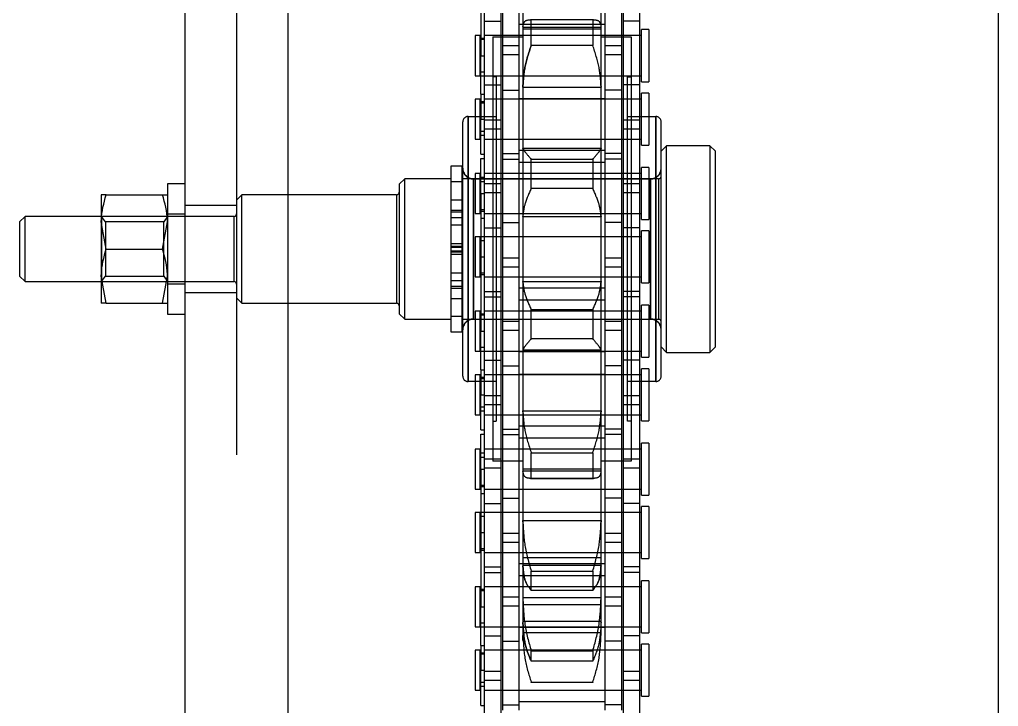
# Model space of a CAD drawing. Header units: metres. Extents: x 0 to 63075, y 0 to 44550.
# Drawn here: x 13879.5 to 13969.7, y 30143.2 to 30206.5 of the extents above; entities that cross this region are included whole.
import ezdxf

# ---------------------------------------------------------------- set-up
doc = ezdxf.new("R2010")
doc.units = ezdxf.units.M
doc.header["$LTSCALE"] = 75
doc.linetypes.add('HIDDEN2', pattern=[4.7625, 3.175, -1.5875])
for name, color, linetype in [('SDM', 7, 'Continuous'), ('SL4', 4, 'Continuous'), ('ST1', 7, 'HIDDEN2')]:
    doc.layers.add(name, color=color, linetype=linetype)

# ---------------------------------------------------------------- blocks, each defined once
blk = doc.blocks.new('A$Cb6dca9d5')
at = {"layer": 'SL4'}
for p, q in [((48.235, 3664.713), (48.235, 2339.738)), ((57.76, 2339.738), (57.76, 3664.713)), ((123.235, 2339.738), (123.235, 3664.713)), ((48.235, 3451.555), (46.635, 3451.555)), ((46.635, 3451.555), (46.635, 3439.555)), ((40.535, 3450.555), (40.535, 3448.055)), ((40.982, 3450.555), (46.188, 3450.555)), ((33.5, 3448.555), (33, 3448.055)), ((33, 3448.055), (33, 3443.055)), ((40.535, 3448.555), (33.5, 3448.555)), ((33.5, 3442.555), (33.5, 3448.555)), ((40.535, 3448.055), (40.535, 3443.055)), ((40.982, 3445.555), (40.535, 3448.055)), ((46.188, 3445.555), (46.635, 3448.055)), ((40.982, 3445.555), (46.188, 3445.555)), ((33, 3443.055), (33.5, 3442.555)), ((33.5, 3442.555), (40.535, 3442.555)), ((40.982, 3440.555), (40.535, 3443.055)), ((40.535, 3443.055), (40.535, 3440.555)), ((46.188, 3440.555), (46.635, 3443.055)), ((40.982, 3440.555), (46.188, 3440.555)), ((46.635, 3439.555), (48.235, 3439.555))]:
    blk.add_line(p, q, dxfattribs=at)
for points, knots in [([(40.535, 3448.055), (40.535, 3448.114), (40.542, 3448.958), (40.77, 3449.786), (40.982, 3450.555)], [0, 0, 0, 0, 0.070201, 1, 1, 1, 1]), ([(40.982, 3450.555), (40.914, 3450.555), (40.652, 3450.555), (40.585, 3450.555), (40.535, 3450.555)], [0, 0, 0, 0, 0.257551, 1, 1, 1, 1]), ([(46.635, 3448.055), (46.635, 3448.114), (46.628, 3448.958), (46.4, 3449.786), (46.188, 3450.555)], [0, 0, 0, 0, 0.070201, 1, 1, 1, 1]), ([(46.188, 3450.555), (46.256, 3450.555), (46.518, 3450.555), (46.585, 3450.555), (46.635, 3450.555)], [0, 0, 0, 0, 0.257551, 1, 1, 1, 1]), ([(40.535, 3443.055), (40.535, 3443.114), (40.542, 3443.958), (40.77, 3444.786), (40.982, 3445.555)], [0, 0, 0, 0, 0.0702006, 1, 1, 1, 1]), ([(46.635, 3443.055), (46.635, 3443.114), (46.628, 3443.958), (46.4, 3444.786), (46.188, 3445.555)], [0, 0, 0, 0, 0.0702006, 1, 1, 1, 1]), ([(40.982, 3440.555), (40.914, 3440.555), (40.652, 3440.555), (40.585, 3440.555), (40.535, 3440.555)], [0, 0, 0, 0, 0.257551, 1, 1, 1, 1]), ([(46.188, 3440.555), (46.256, 3440.555), (46.518, 3440.555), (46.585, 3440.555), (46.635, 3440.555)], [0, 0, 0, 0, 0.257551, 1, 1, 1, 1])]:
    blk.add_open_spline(points, degree=3, knots=knots, dxfattribs=at)
at = {"layer": 'ST1'}
for p, q in [((52.998, 3664.713), (52.998, 2339.738)), ((57.76, 2339.738), (57.76, 3664.713)), ((75.511, 3476.075), (75.511, 3463.375)), ((75.843, 3472.9), (75.843, 3466.55)), ((77.363, 3472.9), (77.363, 3466.55)), ((88.637, 3472.9), (88.637, 3466.55)), ((90.157, 3472.9), (90.157, 3466.55)), ((79.395, 3470.574), (79.395, 3466.029)), ((86.605, 3466.029), (86.605, 3470.574)), ((77.515, 3469.295), (77.515, 3460.2)), ((79.035, 3469.295), (79.035, 3460.2)), ((86.965, 3469.295), (86.965, 3460.2)), ((88.485, 3469.295), (88.485, 3460.2)), ((75.843, 3466.55), (77.363, 3466.55)), ((75.843, 3466.55), (75.843, 3457.455)), ((77.363, 3466.55), (77.363, 3457.455)), ((79.035, 3466.267), (86.965, 3466.267)), ((79.395, 3466.029), (79.395, 3460.547)), ((79.395, 3465.991), (86.605, 3465.991)), ((80.157, 3464.325), (80.157, 3466.701)), ((80.157, 3466.701), (85.843, 3466.701)), ((85.843, 3466.701), (85.843, 3464.325)), ((86.605, 3460.547), (86.605, 3466.029)), ((90.157, 3466.55), (88.637, 3466.55)), ((88.637, 3466.55), (88.637, 3457.455)), ((90.157, 3466.55), (90.157, 3457.455)), ((75, 3465.22), (75, 3461.53)), ((75.474, 3465.22), (75, 3465.22)), ((75.474, 3461.53), (75.474, 3465.22)), ((77.363, 3465.22), (75.843, 3465.22)), ((90.342, 3465.22), (75.843, 3465.22)), ((76.625, 3465.099), (76.625, 3426.011)), ((76.625, 3465.099), (79.395, 3465.099)), ((79.035, 3465.22), (77.515, 3465.22)), ((86.965, 3465.22), (79.035, 3465.22)), ((79.395, 3465.841), (86.605, 3465.841)), ((86.605, 3465.099), (89.375, 3465.099)), ((88.485, 3465.22), (86.965, 3465.22)), ((90.157, 3465.22), (88.637, 3465.22)), ((89.375, 3465.099), (89.375, 3426.011)), ((90.342, 3460.977), (90.342, 3465.774)), ((91, 3465.774), (90.342, 3465.774)), ((91, 3465.774), (91, 3460.977)), ((75.843, 3464.851), (75.474, 3464.851)), ((75.511, 3464.994), (75.843, 3464.994)), ((77.515, 3464.307), (79.035, 3464.307)), ((85.843, 3464.325), (80.157, 3464.325)), ((86.965, 3464.307), (88.485, 3464.307)), ((75.511, 3463.375), (75.843, 3463.375)), ((75.511, 3459.823), (75.511, 3463.375)), ((79.035, 3463.447), (77.515, 3463.447)), ((88.485, 3463.447), (86.965, 3463.447)), ((75, 3461.53), (75.474, 3461.53)), ((75.474, 3461.899), (75.843, 3461.899)), ((75.511, 3461.53), (77.363, 3461.53)), ((75.843, 3461.53), (90.342, 3461.53)), ((76.944, 3461.435), (76.625, 3461.435)), ((76.944, 3461.435), (76.944, 3429.676)), ((77.515, 3461.53), (79.035, 3461.53)), ((79.035, 3461.53), (86.965, 3461.53)), ((86.965, 3461.487), (79.035, 3461.487)), ((86.965, 3461.53), (88.485, 3461.53)), ((88.637, 3461.53), (90.157, 3461.53)), ((89.056, 3461.435), (89.375, 3461.435)), ((89.056, 3429.676), (89.056, 3461.435)), ((75.843, 3460.702), (77.363, 3460.702)), ((79.395, 3460.547), (79.395, 3460.459)), ((79.395, 3460.459), (79.395, 3460.547)), ((86.605, 3460.459), (86.605, 3460.547)), ((86.605, 3460.547), (86.605, 3460.459)), ((90.157, 3460.702), (88.637, 3460.702)), ((90.342, 3460.977), (91, 3460.977)), ((75.511, 3459.823), (75.511, 3457.527)), ((75.511, 3459.823), (75.843, 3459.823)), ((77.515, 3460.2), (79.035, 3460.2)), ((77.515, 3460.2), (77.515, 3453.85)), ((79.035, 3460.2), (79.035, 3453.85)), ((79.395, 3460.459), (86.605, 3460.459)), ((79.395, 3460.459), (79.395, 3454.837)), ((86.605, 3454.837), (86.605, 3460.459)), ((88.485, 3460.2), (86.965, 3460.2)), ((86.965, 3460.2), (86.965, 3453.85)), ((88.485, 3460.2), (88.485, 3453.85)), ((90.342, 3455.129), (90.342, 3459.926)), ((91, 3459.926), (90.342, 3459.926)), ((91, 3459.926), (91, 3455.129)), ((75, 3459.372), (75, 3455.682)), ((75.474, 3459.372), (75, 3459.372)), ((75.474, 3455.682), (75.474, 3459.372)), ((75.843, 3459.003), (75.474, 3459.003)), ((75.511, 3459.146), (75.843, 3459.146)), ((77.363, 3459.372), (75.843, 3459.372)), ((90.342, 3459.372), (75.843, 3459.372)), ((79.035, 3459.372), (77.515, 3459.372)), ((79.035, 3459.415), (86.965, 3459.415)), ((86.965, 3459.372), (79.035, 3459.372)), ((88.485, 3459.372), (86.965, 3459.372)), ((90.157, 3459.372), (88.637, 3459.372)), ((73.855, 3433.829), (73.855, 3457.281)), ((74.344, 3433.34), (74.344, 3457.77)), ((74.344, 3457.77), (76.944, 3457.77)), ((74.344, 3457.77), (74.344, 3433.34)), ((75.511, 3457.527), (75.843, 3457.527)), ((75.511, 3454.296), (75.511, 3457.527)), ((75.843, 3457.455), (75.843, 3456.595)), ((75.843, 3457.455), (77.363, 3457.455)), ((77.363, 3457.455), (77.363, 3456.595)), ((88.637, 3457.455), (88.637, 3456.595)), ((88.637, 3457.455), (90.157, 3457.455)), ((89.056, 3457.77), (91.656, 3457.77)), ((90.157, 3457.455), (90.157, 3456.595)), ((91.656, 3433.34), (91.656, 3457.77)), ((91.656, 3457.77), (91.656, 3433.34)), ((92.145, 3433.829), (92.145, 3457.281)), ((75.474, 3456.051), (75.843, 3456.051)), ((75.511, 3456.42), (75.843, 3456.42)), ((75.843, 3456.595), (75.843, 3447.5)), ((77.363, 3456.595), (75.843, 3456.595)), ((77.363, 3456.595), (77.363, 3447.5)), ((88.637, 3456.595), (88.637, 3447.5)), ((90.157, 3456.595), (88.637, 3456.595)), ((90.157, 3456.595), (90.157, 3447.5)), ((75, 3455.682), (75.474, 3455.682)), ((75.843, 3455.682), (77.363, 3455.682)), ((75.843, 3455.682), (90.342, 3455.682)), ((77.515, 3455.682), (79.035, 3455.682)), ((79.035, 3455.682), (86.965, 3455.682)), ((86.965, 3455.682), (88.485, 3455.682)), ((88.637, 3455.682), (90.157, 3455.682)), ((90.342, 3455.129), (91, 3455.129)), ((75.511, 3454.296), (75.843, 3454.296)), ((77.515, 3454.352), (79.035, 3454.352)), ((86.965, 3454.635), (79.035, 3454.635)), ((79.395, 3454.837), (79.395, 3454.831)), ((79.395, 3454.837), (86.605, 3454.837)), ((79.395, 3454.831), (79.395, 3454.837)), ((79.395, 3454.831), (79.395, 3448.597)), ((86.605, 3454.831), (86.605, 3454.837)), ((86.605, 3454.837), (86.605, 3454.831)), ((86.605, 3448.597), (86.605, 3454.831)), ((88.485, 3454.352), (86.965, 3454.352)), ((92.645, 3455.08), (92.145, 3454.58)), ((92.645, 3436.03), (92.645, 3455.08)), ((96.645, 3455.08), (92.645, 3455.08)), ((96.645, 3455.08), (96.645, 3436.03)), ((97.145, 3454.58), (96.645, 3455.08)), ((97.145, 3436.53), (97.145, 3454.58)), ((75.511, 3453.906), (75.843, 3453.906)), ((75.511, 3450.675), (75.511, 3453.906)), ((77.515, 3453.85), (79.035, 3453.85)), ((77.515, 3453.85), (77.515, 3444.755)), ((79.035, 3453.85), (79.035, 3444.755)), ((79.035, 3453.567), (86.965, 3453.567)), ((80.157, 3451.136), (80.157, 3453.837)), ((80.157, 3453.837), (85.843, 3453.837)), ((85.843, 3453.837), (85.843, 3451.136)), ((88.485, 3453.85), (86.965, 3453.85)), ((86.965, 3453.85), (86.965, 3444.755)), ((88.485, 3453.85), (88.485, 3444.755)), ((72.755, 3453.198), (72.755, 3437.912)), ((73.755, 3453.198), (72.755, 3453.198)), ((73.755, 3453.198), (73.755, 3437.912)), ((75, 3452.52), (75, 3448.83)), ((75.474, 3452.52), (75, 3452.52)), ((75.474, 3448.83), (75.474, 3452.52)), ((77.363, 3452.52), (75.843, 3452.52)), ((90.342, 3452.52), (75.843, 3452.52)), ((79.035, 3452.52), (77.515, 3452.52)), ((86.965, 3452.52), (79.035, 3452.52)), ((88.485, 3452.52), (86.965, 3452.52)), ((90.157, 3452.52), (88.637, 3452.52)), ((90.342, 3448.277), (90.342, 3453.074)), ((91, 3453.074), (90.342, 3453.074)), ((91, 3453.074), (91, 3448.277)), ((68.5, 3452.03), (68, 3451.53)), ((68, 3451.53), (68, 3439.58)), ((68.5, 3439.08), (68.5, 3452.03)), ((72.755, 3452.03), (68.5, 3452.03)), ((73.855, 3451.755), (72.755, 3451.755)), ((73.755, 3451.755), (72.755, 3451.755)), ((91.895, 3452.03), (73.855, 3452.03)), ((91.168, 3452.03), (74.832, 3452.03)), ((74.832, 3452.005), (74.832, 3439.105)), ((91.168, 3452.005), (74.832, 3452.005)), ((74.832, 3439.105), (74.832, 3452.005)), ((75.843, 3452.151), (75.474, 3452.151)), ((75.511, 3451.782), (75.843, 3451.782)), ((75.843, 3451.607), (77.363, 3451.607)), ((88.637, 3451.607), (90.157, 3451.607)), ((91.168, 3452.005), (91.168, 3439.105)), ((91.168, 3439.105), (91.168, 3452.005)), ((91.895, 3452.03), (91.895, 3439.08)), ((75.511, 3450.675), (75.843, 3450.675)), ((75.511, 3450.675), (75.511, 3437.975)), ((77.363, 3450.747), (75.843, 3450.747)), ((85.843, 3451.136), (80.157, 3451.136)), ((90.157, 3450.747), (88.637, 3450.747)), ((53.5, 3450.555), (53, 3450.055)), ((53, 3450.055), (53, 3441.055)), ((53.5, 3440.555), (53.5, 3450.555)), ((67.75, 3450.555), (53.5, 3450.555)), ((67.75, 3450.555), (67.75, 3440.602)), ((72.755, 3450.102), (73.755, 3450.102)), ((52.998, 3449.555), (48.235, 3449.555)), ((72.755, 3449.151), (73.755, 3449.151)), ((72.755, 3448.976), (73.755, 3448.976)), ((75, 3448.83), (75.474, 3448.83)), ((75.474, 3449.199), (75.843, 3449.199)), ((75.511, 3449.056), (75.843, 3449.056)), ((75.843, 3448.83), (77.363, 3448.83)), ((75.843, 3448.83), (90.342, 3448.83)), ((77.515, 3448.83), (79.035, 3448.83)), ((79.035, 3448.83), (86.965, 3448.83)), ((86.965, 3448.787), (79.035, 3448.787)), ((86.965, 3448.83), (88.485, 3448.83)), ((88.637, 3448.83), (90.157, 3448.83)), ((52.75, 3448.555), (40.535, 3448.555)), ((40.56, 3448.555), (40.535, 3448.555)), ((40.56, 3448.555), (40.56, 3442.555)), ((40.911, 3448.055), (40.56, 3448.555)), ((40.911, 3448.055), (40.911, 3443.055)), ((46.285, 3448.055), (40.911, 3448.055)), ((46.635, 3448.555), (46.285, 3448.055)), ((46.285, 3443.055), (46.285, 3448.055)), ((48.235, 3448.755), (46.635, 3448.755)), ((52.75, 3448.555), (52.75, 3442.555)), ((72.755, 3448.459), (73.755, 3448.459)), ((75.843, 3448.379), (75.511, 3448.379)), ((77.515, 3448.002), (79.035, 3448.002)), ((79.395, 3448.597), (79.395, 3448.547)), ((79.395, 3448.547), (79.395, 3448.597)), ((79.395, 3448.547), (86.605, 3448.547)), ((79.395, 3448.547), (79.395, 3442.563)), ((86.605, 3448.547), (86.605, 3448.597)), ((86.605, 3448.597), (86.605, 3448.547)), ((86.605, 3442.563), (86.605, 3448.547)), ((88.485, 3448.002), (86.965, 3448.002)), ((90.342, 3448.277), (91, 3448.277)), ((73.755, 3447.755), (72.755, 3447.755)), ((75.843, 3447.5), (77.363, 3447.5)), ((75.843, 3447.5), (75.843, 3441.15)), ((77.363, 3447.5), (77.363, 3441.15)), ((90.157, 3447.5), (88.637, 3447.5)), ((88.637, 3447.5), (88.637, 3441.15)), ((90.157, 3447.5), (90.157, 3441.15)), ((90.342, 3442.429), (90.342, 3447.226)), ((91, 3447.226), (90.342, 3447.226)), ((91, 3447.226), (91, 3442.429)), ((75, 3446.672), (75, 3442.982)), ((75.474, 3446.672), (75, 3446.672)), ((75.474, 3442.982), (75.474, 3446.672)), ((75.843, 3446.303), (75.474, 3446.303)), ((77.363, 3446.672), (75.511, 3446.672)), ((90.342, 3446.672), (75.843, 3446.672)), ((79.035, 3446.672), (77.515, 3446.672)), ((79.035, 3446.715), (86.965, 3446.715)), ((86.965, 3446.672), (79.035, 3446.672)), ((88.485, 3446.672), (86.965, 3446.672)), ((90.157, 3446.672), (88.637, 3446.672)), ((72.755, 3446.055), (73.755, 3446.055)), ((72.755, 3445.805), (73.755, 3445.805)), ((72.755, 3445.716), (73.755, 3445.716)), ((72.755, 3445.394), (73.755, 3445.394)), ((72.755, 3445.305), (73.755, 3445.305)), ((73.755, 3445.055), (72.755, 3445.055)), ((75.511, 3444.827), (75.843, 3444.827)), ((77.515, 3444.755), (77.515, 3443.895)), ((77.515, 3444.755), (79.035, 3444.755)), ((79.035, 3444.755), (79.035, 3443.895)), ((86.965, 3444.755), (86.965, 3443.895)), ((86.965, 3444.755), (88.485, 3444.755)), ((88.485, 3444.755), (88.485, 3443.895)), ((77.515, 3443.895), (77.515, 3434.8)), ((79.035, 3443.895), (77.515, 3443.895)), ((79.035, 3443.895), (79.035, 3434.8)), ((86.965, 3443.895), (86.965, 3434.8)), ((88.485, 3443.895), (86.965, 3443.895)), ((88.485, 3443.895), (88.485, 3434.8)), ((40.535, 3442.555), (52.75, 3442.555)), ((40.535, 3442.555), (40.56, 3442.555)), ((40.56, 3442.555), (40.911, 3443.055)), ((40.911, 3443.055), (46.285, 3443.055)), ((46.285, 3443.055), (46.635, 3442.555)), ((72.755, 3443.355), (73.755, 3443.355)), ((72.755, 3442.651), (73.755, 3442.651)), ((75, 3442.982), (75.474, 3442.982)), ((75.474, 3443.351), (75.843, 3443.351)), ((75.511, 3443.208), (75.843, 3443.208)), ((75.843, 3442.982), (77.363, 3442.982)), ((75.843, 3442.982), (90.342, 3442.982)), ((77.515, 3442.982), (79.035, 3442.982)), ((79.035, 3442.982), (86.965, 3442.982)), ((79.395, 3442.563), (79.395, 3442.513)), ((79.395, 3442.563), (86.605, 3442.563)), ((79.395, 3442.513), (79.395, 3442.563)), ((79.395, 3442.513), (79.395, 3436.279)), ((86.605, 3442.513), (86.605, 3442.563)), ((86.605, 3442.563), (86.605, 3442.513)), ((86.605, 3436.279), (86.605, 3442.513)), ((86.965, 3442.982), (88.485, 3442.982)), ((88.637, 3442.982), (90.157, 3442.982)), ((46.635, 3442.355), (48.235, 3442.355)), ((72.755, 3442.134), (73.755, 3442.134)), ((72.755, 3441.959), (73.755, 3441.959)), ((75.843, 3441.652), (77.363, 3441.652)), ((86.965, 3441.935), (79.035, 3441.935)), ((90.157, 3441.652), (88.637, 3441.652)), ((90.342, 3442.429), (91, 3442.429)), ((48.235, 3441.555), (52.998, 3441.555)), ((53, 3441.055), (53.5, 3440.555)), ((72.755, 3441.008), (73.755, 3441.008)), ((75.843, 3441.15), (77.363, 3441.15)), ((75.843, 3441.15), (75.843, 3432.055)), ((77.363, 3441.15), (77.363, 3432.055)), ((79.035, 3440.867), (86.965, 3440.867)), ((90.157, 3441.15), (88.637, 3441.15)), ((88.637, 3441.15), (88.637, 3432.055)), ((90.157, 3441.15), (90.157, 3432.055)), ((53.5, 3440.555), (67.75, 3440.555)), ((75, 3439.82), (75, 3436.13)), ((75.474, 3439.82), (75, 3439.82)), ((75.474, 3436.13), (75.474, 3439.82)), ((77.363, 3439.82), (75.843, 3439.82)), ((90.342, 3439.82), (75.843, 3439.82)), ((79.035, 3439.82), (77.515, 3439.82)), ((86.965, 3439.82), (79.035, 3439.82)), ((80.157, 3439.974), (85.843, 3439.974)), ((80.157, 3437.273), (80.157, 3439.974)), ((85.843, 3439.974), (85.843, 3437.273)), ((88.485, 3439.82), (86.965, 3439.82)), ((90.157, 3439.82), (88.637, 3439.82)), ((90.342, 3435.577), (90.342, 3440.374)), ((91, 3440.374), (90.342, 3440.374)), ((91, 3440.374), (91, 3435.577)), ((68, 3439.58), (68.5, 3439.08)), ((68.5, 3439.08), (72.755, 3439.08)), ((72.755, 3439.355), (73.855, 3439.355)), ((72.755, 3439.355), (73.755, 3439.355)), ((73.855, 3439.08), (91.895, 3439.08)), ((74.832, 3439.105), (91.168, 3439.105)), ((74.832, 3439.08), (91.168, 3439.08)), ((75.843, 3439.451), (75.474, 3439.451)), ((75.511, 3439.594), (75.843, 3439.594)), ((77.515, 3438.907), (79.035, 3438.907)), ((86.965, 3438.907), (88.485, 3438.907)), ((75.511, 3437.975), (75.843, 3437.975)), ((75.511, 3434.423), (75.511, 3437.975)), ((79.035, 3438.047), (77.515, 3438.047)), ((88.485, 3438.047), (86.965, 3438.047)), ((72.755, 3437.912), (73.755, 3437.912)), ((85.843, 3437.273), (80.157, 3437.273)), ((75.474, 3436.499), (75.843, 3436.499)), ((79.395, 3436.279), (79.395, 3436.273)), ((79.395, 3436.273), (79.395, 3436.279)), ((79.395, 3436.273), (86.605, 3436.273)), ((79.395, 3436.273), (79.395, 3430.651)), ((86.605, 3436.273), (86.605, 3436.279)), ((86.605, 3436.279), (86.605, 3436.273)), ((86.605, 3430.651), (86.605, 3436.273)), ((92.145, 3436.53), (92.645, 3436.03)), ((96.645, 3436.03), (97.145, 3436.53)), ((75, 3436.13), (75.474, 3436.13)), ((75.511, 3436.13), (77.363, 3436.13)), ((75.843, 3436.13), (90.342, 3436.13)), ((75.843, 3435.302), (77.363, 3435.302)), ((77.515, 3436.13), (79.035, 3436.13)), ((79.035, 3436.13), (86.965, 3436.13)), ((86.965, 3436.087), (79.035, 3436.087)), ((86.965, 3436.13), (88.485, 3436.13)), ((88.637, 3436.13), (90.157, 3436.13)), ((90.157, 3435.302), (88.637, 3435.302)), ((90.342, 3435.577), (91, 3435.577)), ((92.645, 3436.03), (96.645, 3436.03)), ((75.511, 3434.423), (75.511, 3432.127)), ((75.511, 3434.423), (75.843, 3434.423)), ((77.515, 3434.8), (79.035, 3434.8)), ((77.515, 3434.8), (77.515, 3428.45)), ((79.035, 3434.8), (79.035, 3428.45)), ((88.485, 3434.8), (86.965, 3434.8)), ((86.965, 3434.8), (86.965, 3428.45)), ((88.485, 3434.8), (88.485, 3428.45)), ((90.342, 3429.729), (90.342, 3434.526)), ((91, 3434.526), (90.342, 3434.526)), ((91, 3434.526), (91, 3429.729)), ((75, 3433.972), (75, 3430.282)), ((75.474, 3433.972), (75, 3433.972)), ((75.474, 3430.282), (75.474, 3433.972)), ((75.843, 3433.603), (75.474, 3433.603)), ((75.511, 3433.746), (75.843, 3433.746)), ((77.363, 3433.972), (75.843, 3433.972)), ((90.342, 3433.972), (75.843, 3433.972)), ((79.035, 3433.972), (77.515, 3433.972)), ((79.035, 3434.015), (86.965, 3434.015)), ((86.965, 3433.972), (79.035, 3433.972)), ((88.485, 3433.972), (86.965, 3433.972)), ((90.157, 3433.972), (88.637, 3433.972)), ((76.944, 3433.34), (74.344, 3433.34)), ((91.656, 3433.34), (89.056, 3433.34)), ((75.511, 3432.127), (75.843, 3432.127)), ((75.511, 3428.896), (75.511, 3432.127)), ((75.843, 3432.055), (75.843, 3431.195)), ((75.843, 3432.055), (77.363, 3432.055)), ((77.363, 3432.055), (77.363, 3431.195)), ((88.637, 3432.055), (88.637, 3431.195)), ((88.637, 3432.055), (90.157, 3432.055)), ((90.157, 3432.055), (90.157, 3431.195)), ((75.511, 3431.02), (75.843, 3431.02)), ((75.843, 3431.195), (75.843, 3422.1)), ((77.363, 3431.195), (75.843, 3431.195)), ((77.363, 3431.195), (77.363, 3422.1)), ((88.637, 3431.195), (88.637, 3422.1)), ((90.157, 3431.195), (88.637, 3431.195)), ((90.157, 3431.195), (90.157, 3422.1)), ((75, 3430.282), (75.474, 3430.282)), ((75.474, 3430.651), (75.843, 3430.651)), ((75.843, 3430.282), (77.363, 3430.282)), ((75.843, 3430.282), (90.342, 3430.282)), ((77.515, 3430.282), (79.035, 3430.282)), ((79.035, 3430.282), (86.965, 3430.282)), ((79.395, 3430.651), (79.395, 3430.563)), ((79.395, 3430.651), (86.605, 3430.651)), ((79.395, 3430.563), (79.395, 3430.651)), ((79.395, 3430.563), (79.395, 3425.081)), ((86.605, 3430.563), (86.605, 3430.651)), ((86.605, 3430.651), (86.605, 3430.563)), ((86.605, 3425.081), (86.605, 3430.563)), ((86.965, 3430.282), (88.485, 3430.282)), ((88.637, 3430.282), (90.157, 3430.282)), ((76.625, 3429.676), (76.944, 3429.676)), ((77.515, 3428.952), (79.035, 3428.952)), ((86.965, 3429.235), (79.035, 3429.235)), ((88.485, 3428.952), (86.965, 3428.952)), ((89.375, 3429.676), (89.056, 3429.676)), ((90.342, 3429.729), (91, 3429.729)), ((75.511, 3428.896), (75.843, 3428.896)), ((75.511, 3428.506), (75.843, 3428.506)), ((75.511, 3425.275), (75.511, 3428.506)), ((77.515, 3428.45), (79.035, 3428.45)), ((77.515, 3428.45), (77.515, 3419.355)), ((79.035, 3428.45), (79.035, 3419.355)), ((79.035, 3428.167), (86.965, 3428.167)), ((88.485, 3428.45), (86.965, 3428.45)), ((86.965, 3428.45), (86.965, 3419.355)), ((88.485, 3428.45), (88.485, 3419.355)), ((90.342, 3422.877), (90.342, 3427.674)), ((91, 3427.674), (90.342, 3427.674)), ((91, 3427.674), (91, 3422.877)), ((75, 3427.12), (75, 3423.43)), ((75.474, 3427.12), (75, 3427.12)), ((75.474, 3423.43), (75.474, 3427.12)), ((75.843, 3426.751), (75.474, 3426.751)), ((75.511, 3426.382), (75.843, 3426.382)), ((77.363, 3427.12), (75.843, 3427.12)), ((90.342, 3427.12), (75.843, 3427.12)), ((79.035, 3427.12), (77.515, 3427.12)), ((86.965, 3427.12), (79.035, 3427.12)), ((80.157, 3424.409), (80.157, 3426.785)), ((80.157, 3426.785), (85.843, 3426.785)), ((85.843, 3426.785), (85.843, 3424.409)), ((88.485, 3427.12), (86.965, 3427.12)), ((90.157, 3427.12), (88.637, 3427.12)), ((75.843, 3426.207), (77.363, 3426.207)), ((77.363, 3425.347), (75.843, 3425.347)), ((79.395, 3426.011), (76.625, 3426.011)), ((89.375, 3426.011), (86.605, 3426.011)), ((88.637, 3426.207), (90.157, 3426.207)), ((90.157, 3425.347), (88.637, 3425.347)), ((75.511, 3425.275), (75.511, 3412.575)), ((75.511, 3425.275), (75.843, 3425.275)), ((86.605, 3425.269), (79.395, 3425.269)), ((79.395, 3425.119), (86.605, 3425.119)), ((79.395, 3425.081), (79.395, 3420.536)), ((86.605, 3420.536), (86.605, 3425.081)), ((75.474, 3423.799), (75.843, 3423.799)), ((75.511, 3423.656), (75.843, 3423.656)), ((80.1, 3424.407), (85.9, 3424.407)), ((85.843, 3424.409), (80.157, 3424.409)), ((75, 3423.43), (75.474, 3423.43)), ((75.843, 3422.979), (75.511, 3422.979)), ((75.843, 3423.43), (77.363, 3423.43)), ((75.843, 3423.43), (90.342, 3423.43)), ((77.515, 3423.43), (79.035, 3423.43)), ((79.035, 3423.43), (86.965, 3423.43)), ((86.965, 3423.387), (79.035, 3423.387)), ((86.965, 3423.43), (88.485, 3423.43)), ((88.637, 3423.43), (90.157, 3423.43)), ((90.342, 3422.877), (91, 3422.877)), ((75.843, 3422.1), (77.363, 3422.1)), ((75.843, 3422.1), (75.843, 3415.75)), ((77.363, 3422.1), (77.363, 3415.75)), ((77.515, 3422.602), (79.035, 3422.602)), ((88.485, 3422.602), (86.965, 3422.602)), ((90.157, 3422.1), (88.637, 3422.1)), ((88.637, 3422.1), (88.637, 3415.75)), ((90.157, 3422.1), (90.157, 3415.75)), ((90.342, 3417.029), (90.342, 3421.826)), ((91, 3421.826), (90.342, 3421.826)), ((91, 3421.826), (91, 3417.029)), ((75, 3421.272), (75, 3417.582)), ((75.474, 3421.272), (75, 3421.272)), ((75.474, 3417.582), (75.474, 3421.272)), ((75.843, 3420.903), (75.474, 3420.903)), ((77.363, 3421.272), (75.511, 3421.272)), ((90.342, 3421.272), (75.843, 3421.272)), ((79.035, 3421.272), (77.515, 3421.272)), ((79.035, 3421.315), (86.965, 3421.315)), ((86.965, 3421.272), (79.035, 3421.272)), ((88.485, 3421.272), (86.965, 3421.272)), ((90.157, 3421.272), (88.637, 3421.272)), ((79.395, 3420.536), (86.605, 3420.536)), ((79.395, 3420.536), (79.395, 3420.42)), ((79.395, 3420.42), (79.395, 3420.536)), ((79.395, 3420.42), (79.395, 3416.352)), ((86.605, 3420.42), (86.605, 3420.536)), ((86.605, 3420.536), (86.605, 3420.42)), ((86.605, 3416.352), (86.605, 3420.42)), ((75.511, 3419.427), (75.843, 3419.427)), ((77.515, 3419.355), (77.515, 3418.495)), ((77.515, 3419.355), (79.035, 3419.355)), ((79.035, 3419.355), (79.035, 3418.495)), ((86.965, 3419.355), (86.965, 3418.495)), ((86.965, 3419.355), (88.485, 3419.355)), ((88.485, 3419.355), (88.485, 3418.495)), ((77.515, 3418.495), (77.515, 3409.4)), ((79.035, 3418.495), (77.515, 3418.495)), ((79.035, 3418.495), (79.035, 3409.4)), ((86.965, 3418.495), (86.965, 3409.4)), ((88.485, 3418.495), (86.965, 3418.495)), ((88.485, 3418.495), (88.485, 3409.4)), ((75, 3417.582), (75.474, 3417.582)), ((75.474, 3417.951), (75.843, 3417.951)), ((75.511, 3417.808), (75.843, 3417.808)), ((75.843, 3417.582), (77.363, 3417.582)), ((75.843, 3417.582), (90.342, 3417.582)), ((77.515, 3417.582), (79.035, 3417.582)), ((79.035, 3417.582), (86.965, 3417.582)), ((86.965, 3417.582), (88.485, 3417.582)), ((88.637, 3417.582), (90.157, 3417.582)), ((86.965, 3416.535), (79.035, 3416.535)), ((86.605, 3417.099), (79.395, 3417.099)), ((79.395, 3416.43), (86.605, 3416.43)), ((79.395, 3416.352), (79.395, 3413.438)), ((86.605, 3413.438), (86.605, 3416.352)), ((90.342, 3417.029), (91, 3417.029)), ((75.843, 3416.252), (77.363, 3416.252)), ((75.843, 3415.75), (77.363, 3415.75)), ((75.843, 3415.75), (75.843, 3406.655)), ((77.363, 3415.75), (77.363, 3406.655)), ((79.035, 3415.467), (86.965, 3415.467)), ((80.157, 3414.096), (80.157, 3415.859)), ((80.157, 3415.859), (85.843, 3415.859)), ((85.843, 3415.859), (85.843, 3414.096)), ((90.157, 3416.252), (88.637, 3416.252)), ((90.157, 3415.75), (88.637, 3415.75)), ((88.637, 3415.75), (88.637, 3406.655)), ((90.157, 3415.75), (90.157, 3406.655)), ((90.342, 3410.177), (90.342, 3414.974)), ((91, 3414.974), (90.342, 3414.974)), ((91, 3414.974), (91, 3410.177)), ((75, 3414.42), (75, 3410.73)), ((75.474, 3414.42), (75, 3414.42)), ((75.474, 3410.73), (75.474, 3414.42)), ((75.843, 3414.051), (75.474, 3414.051)), ((75.511, 3414.194), (75.843, 3414.194)), ((77.363, 3414.42), (75.843, 3414.42)), ((90.342, 3414.42), (75.843, 3414.42)), ((79.035, 3414.42), (77.515, 3414.42)), ((86.965, 3414.42), (79.035, 3414.42)), ((85.843, 3414.096), (80.157, 3414.096)), ((88.485, 3414.42), (86.965, 3414.42)), ((90.157, 3414.42), (88.637, 3414.42)), ((77.515, 3413.507), (79.035, 3413.507)), ((79.395, 3413.438), (86.605, 3413.438)), ((79.395, 3413.438), (79.395, 3413.31)), ((79.395, 3413.31), (79.395, 3411.145)), ((86.605, 3412.752), (79.395, 3412.752)), ((86.605, 3413.31), (86.605, 3413.438)), ((86.605, 3411.145), (86.605, 3413.31)), ((86.965, 3413.507), (88.485, 3413.507)), ((75.511, 3412.575), (75.843, 3412.575)), ((75.511, 3409.023), (75.511, 3412.575)), ((79.035, 3412.647), (77.515, 3412.647)), ((88.485, 3412.647), (86.965, 3412.647)), ((75.474, 3411.099), (75.843, 3411.099)), ((79.395, 3411.254), (86.605, 3411.254)), ((79.395, 3411.145), (79.395, 3410.215)), ((86.605, 3410.215), (86.605, 3411.145)), ((75, 3410.73), (75.474, 3410.73)), ((75.511, 3410.73), (77.363, 3410.73)), ((75.843, 3410.73), (90.342, 3410.73)), ((77.515, 3410.73), (79.035, 3410.73)), ((79.035, 3410.73), (86.965, 3410.73)), ((86.965, 3410.687), (79.035, 3410.687)), ((79.395, 3410.215), (86.605, 3410.215)), ((79.395, 3410.215), (79.395, 3410.088)), ((79.395, 3410.088), (79.395, 3409.948)), ((86.605, 3410.088), (86.605, 3410.215)), ((86.605, 3409.948), (86.605, 3410.088)), ((86.965, 3410.73), (88.485, 3410.73)), ((88.637, 3410.73), (90.157, 3410.73)), ((90.342, 3410.177), (91, 3410.177)), ((75.843, 3409.902), (77.363, 3409.902)), ((77.515, 3409.4), (79.035, 3409.4)), ((77.515, 3409.4), (77.515, 3403.05)), ((79.035, 3409.4), (79.035, 3403.05)), ((79.404, 3409.468), (79.395, 3409.948)), ((88.485, 3409.4), (86.965, 3409.4)), ((86.965, 3409.4), (86.965, 3403.05)), ((88.485, 3409.4), (88.485, 3403.05)), ((90.157, 3409.902), (88.637, 3409.902)), ((90.342, 3404.329), (90.342, 3409.126)), ((91, 3409.126), (90.342, 3409.126)), ((91, 3409.126), (91, 3404.329)), ((75, 3408.572), (75, 3404.882)), ((75.474, 3408.572), (75, 3408.572)), ((75.474, 3404.882), (75.474, 3408.572)), ((75.843, 3408.203), (75.474, 3408.203)), ((75.511, 3409.023), (75.511, 3406.727)), ((75.511, 3409.023), (75.843, 3409.023)), ((75.511, 3408.346), (75.843, 3408.346)), ((77.363, 3408.572), (75.843, 3408.572)), ((90.342, 3408.572), (75.843, 3408.572)), ((79.035, 3408.572), (77.515, 3408.572)), ((79.035, 3408.615), (86.965, 3408.615)), ((86.965, 3408.572), (79.035, 3408.572)), ((80.157, 3407.577), (80.157, 3408.515)), ((80.157, 3408.515), (85.843, 3408.515)), ((85.843, 3408.515), (85.843, 3407.577)), ((88.485, 3408.572), (86.965, 3408.572)), ((90.157, 3408.572), (88.637, 3408.572)), ((85.843, 3407.577), (80.157, 3407.577)), ((75.511, 3406.727), (75.843, 3406.727)), ((75.511, 3403.496), (75.511, 3406.727)), ((75.843, 3406.655), (75.843, 3405.795)), ((75.843, 3406.655), (77.363, 3406.655)), ((77.363, 3406.655), (77.363, 3405.795)), ((88.637, 3406.655), (88.637, 3405.795)), ((88.637, 3406.655), (90.157, 3406.655)), ((90.157, 3406.655), (90.157, 3405.795)), ((75.511, 3405.62), (75.843, 3405.62)), ((75.843, 3405.795), (75.843, 3396.7)), ((77.363, 3405.795), (75.843, 3405.795)), ((77.363, 3405.795), (77.363, 3396.7)), ((80.157, 3405.639), (85.843, 3405.639)), ((80.157, 3405.615), (80.157, 3405.639)), ((85.843, 3405.615), (80.157, 3405.615)), ((85.843, 3405.639), (85.843, 3405.615)), ((88.637, 3405.795), (88.637, 3396.7)), ((90.157, 3405.795), (88.637, 3405.795)), ((90.157, 3405.795), (90.157, 3396.7)), ((75, 3404.882), (75.474, 3404.882)), ((75.474, 3405.251), (75.843, 3405.251)), ((75.843, 3404.882), (77.363, 3404.882)), ((75.843, 3404.882), (90.342, 3404.882)), ((77.515, 3404.882), (79.035, 3404.882)), ((79.035, 3404.882), (86.965, 3404.882)), ((86.965, 3404.882), (88.485, 3404.882)), ((88.637, 3404.882), (90.157, 3404.882)), ((86.965, 3403.835), (79.035, 3403.835)), ((90.342, 3404.329), (91, 3404.329)), ((75.511, 3403.496), (75.843, 3403.496)), ((77.515, 3403.552), (79.035, 3403.552)), ((88.485, 3403.552), (86.965, 3403.552))]:
    blk.add_line(p, q, dxfattribs=at)
for centre, radius, start, end in [((74.344, 3457.281), 0.489, 90, 180), ((91.656, 3457.281), 0.489, 0, 90), ((74.832, 3453.007), 0.977, 180, 270), ((74.83, 3452.981), 0.975, 180.10943, 270.10901), ((91.168, 3453.007), 0.977, 270, 0), ((91.17, 3452.981), 0.975, 269.89099, 359.89057), ((91.895, 3452.28), 0.25, 270, 0), ((67.75, 3450.805), 0.25, 270, 0), ((52.75, 3448.805), 0.25, 270, 0), ((52.75, 3442.305), 0.25, 0, 90), ((67.75, 3440.305), 0.25, 0, 90), ((74.83, 3438.129), 0.975, 89.89099, 179.89057), ((74.832, 3438.103), 0.977, 90, 180), ((91.17, 3438.129), 0.975, 0.10943, 90.10901), ((91.168, 3438.103), 0.977, 0, 90), ((91.895, 3438.83), 0.25, 0, 90), ((74.344, 3433.829), 0.489, 180, 270), ((91.656, 3433.829), 0.489, 270, 0)]:
    blk.add_arc(centre, radius, start, end, dxfattribs=at)
for points, knots in [([(79.395, 3466.029), (79.43, 3466.231), (79.504, 3466.647), (79.935, 3466.683), (80.157, 3466.701)], [0, 0, 0, 0, 0.4847353, 1, 1, 1, 1]), ([(85.843, 3466.701), (86.065, 3466.683), (86.496, 3466.647), (86.57, 3466.231), (86.605, 3466.029)], [0, 0, 0, 0, 0.51526, 1, 1, 1, 1]), ([(80.157, 3464.325), (79.935, 3463.628), (79.504, 3462.276), (79.43, 3461.112), (79.395, 3460.547)], [0, 0, 0, 0, 0.515263, 1, 1, 1, 1]), ([(79.395, 3460.547), (79.43, 3461.112), (79.504, 3462.276), (79.935, 3463.628), (80.157, 3464.325)], [0, 0, 0, 0, 0.484737, 1, 1, 1, 1]), ([(86.605, 3460.547), (86.57, 3461.112), (86.496, 3462.276), (86.065, 3463.628), (85.843, 3464.325)], [0, 0, 0, 0, 0.484736, 1, 1, 1, 1]), ([(79.395, 3454.831), (79.43, 3454.757), (79.504, 3454.606), (79.935, 3454.099), (80.157, 3453.837)], [0, 0, 0, 0, 0.484725, 1, 1, 1, 1]), ([(85.843, 3453.837), (86.065, 3454.099), (86.496, 3454.606), (86.57, 3454.757), (86.605, 3454.831)], [0, 0, 0, 0, 0.515254, 1, 1, 1, 1]), ([(80.157, 3451.136), (79.935, 3450.626), (79.504, 3449.636), (79.43, 3448.936), (79.395, 3448.597)], [0, 0, 0, 0, 0.515257, 1, 1, 1, 1]), ([(86.605, 3448.597), (86.57, 3448.936), (86.496, 3449.636), (86.065, 3450.626), (85.843, 3451.136)], [0, 0, 0, 0, 0.484735, 1, 1, 1, 1]), ([(79.395, 3442.513), (79.43, 3442.174), (79.504, 3441.474), (79.935, 3440.484), (80.157, 3439.974)], [0, 0, 0, 0, 0.4847352, 1, 1, 1, 1]), ([(85.843, 3439.974), (86.065, 3440.484), (86.496, 3441.474), (86.57, 3442.174), (86.605, 3442.513)], [0, 0, 0, 0, 0.515258, 1, 1, 1, 1]), ([(80.157, 3437.273), (79.935, 3437.011), (79.504, 3436.504), (79.43, 3436.353), (79.395, 3436.279)], [0, 0, 0, 0, 0.515254, 1, 1, 1, 1]), ([(86.605, 3436.279), (86.57, 3436.353), (86.496, 3436.504), (86.065, 3437.011), (85.843, 3437.273)], [0, 0, 0, 0, 0.484725, 1, 1, 1, 1]), ([(79.395, 3430.563), (79.43, 3429.998), (79.504, 3428.834), (79.935, 3427.482), (80.157, 3426.785)], [0, 0, 0, 0, 0.484737, 1, 1, 1, 1]), ([(85.843, 3426.785), (86.065, 3427.482), (86.496, 3428.834), (86.57, 3429.998), (86.605, 3430.563)], [0, 0, 0, 0, 0.515263, 1, 1, 1, 1]), ([(80.157, 3424.409), (79.935, 3424.427), (79.504, 3424.463), (79.43, 3424.879), (79.395, 3425.081)], [0, 0, 0, 0, 0.51526, 1, 1, 1, 1]), ([(86.605, 3425.081), (86.57, 3424.879), (86.496, 3424.463), (86.065, 3424.427), (85.843, 3424.409)], [0, 0, 0, 0, 0.484735, 1, 1, 1, 1]), ([(79.395, 3420.42), (79.43, 3419.699), (79.504, 3418.211), (79.935, 3416.659), (80.157, 3415.859)], [0, 0, 0, 0, 0.484736, 1, 1, 1, 1]), ([(85.843, 3415.859), (86.065, 3416.659), (86.496, 3418.211), (86.57, 3419.699), (86.605, 3420.42)], [0, 0, 0, 0, 0.515264, 1, 1, 1, 1]), ([(80.157, 3414.096), (79.935, 3414.392), (79.504, 3414.967), (79.43, 3415.899), (79.395, 3416.352)], [0, 0, 0, 0, 0.515263, 1, 1, 1, 1]), ([(79.395, 3416.352), (79.43, 3415.899), (79.504, 3414.967), (79.935, 3414.392), (80.157, 3414.096)], [0, 0, 0, 0, 0.484737, 1, 1, 1, 1]), ([(86.605, 3416.352), (86.57, 3415.899), (86.496, 3414.967), (86.065, 3414.392), (85.843, 3414.096)], [0, 0, 0, 0, 0.484737, 1, 1, 1, 1]), ([(85.843, 3414.096), (86.065, 3414.392), (86.496, 3414.967), (86.57, 3415.899), (86.605, 3416.352)], [0, 0, 0, 0, 0.515263, 1, 1, 1, 1]), ([(79.395, 3413.31), (79.43, 3412.518), (79.504, 3410.886), (79.935, 3409.321), (80.157, 3408.515)], [0, 0, 0, 0, 0.484722, 1, 1, 1, 1]), ([(85.843, 3408.515), (86.065, 3409.321), (86.496, 3410.886), (86.57, 3412.518), (86.605, 3413.31)], [0, 0, 0, 0, 0.515256, 1, 1, 1, 1]), ([(80.157, 3407.577), (79.935, 3408.115), (79.504, 3409.16), (79.43, 3410.497), (79.395, 3411.145)], [0, 0, 0, 0, 0.515264, 1, 1, 1, 1]), ([(79.395, 3411.145), (79.43, 3410.497), (79.504, 3409.16), (79.935, 3408.115), (80.157, 3407.577)], [0, 0, 0, 0, 0.484736, 1, 1, 1, 1]), ([(86.605, 3411.145), (86.57, 3410.497), (86.496, 3409.16), (86.065, 3408.115), (85.843, 3407.577)], [0, 0, 0, 0, 0.484736, 1, 1, 1, 1]), ([(79.395, 3410.088), (79.43, 3409.323), (79.504, 3407.742), (79.935, 3406.354), (80.157, 3405.639)], [0, 0, 0, 0, 0.484725, 1, 1, 1, 1]), ([(85.843, 3405.639), (86.065, 3406.354), (86.496, 3407.742), (86.57, 3409.322), (86.605, 3410.088)], [0, 0, 0, 0, 0.515254, 1, 1, 1, 1])]:
    blk.add_open_spline(points, degree=3, knots=knots, dxfattribs=at)

msp = doc.modelspace()

# ---------------------------------------------------------------- block references
at = {"layer": 'SDM'}
msp.add_blockref('A$Cb6dca9d5', (13846.469, 26739.769), dxfattribs=at)

doc.saveas('drawing.dxf')
